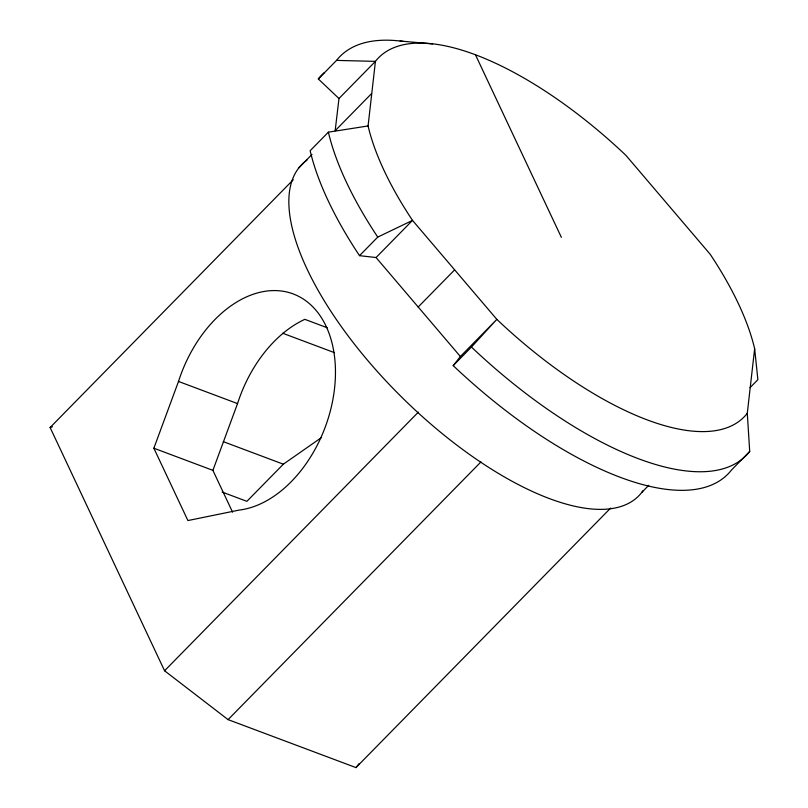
<?xml version="1.0" encoding="UTF-8"?>
<svg xmlns="http://www.w3.org/2000/svg" width="808" height="808" viewBox="0 0 808 808"><rect width="100%" height="100%" fill="white"/><g stroke="black" fill="none" stroke-linecap="round" stroke-linejoin="round"><path stroke-width="1.21" d="M453.207 365.63L471.438 347.056L496.839 319.372L460.378 356.52L453.207 365.63A284.679 115.382 44.5 0 0 731.492 470.014L749.713 451.44L747.289 413.312A256.207 103.838 44.5 0 1 496.839 319.372L412.514 220.392A256.207 103.838 44.5 0 1 368.074 125.957L375.427 61.368L336.542 60.398L318.322 78.972L338.976 98.525L335.158 130.704L371.609 93.556M338.976 98.525L375.427 61.368A256.207 103.838 44.5 0 1 625.887 155.318L710.202 254.288A256.207 103.838 44.5 0 1 754.642 348.723L747.289 413.312M153.863 448.218L178.507 381.447A113.867 76.811 -69.4 0 1 281.134 290.981A113.867 76.811 -69.4 0 1 332.694 400.536A113.867 76.811 -69.4 0 1 239.047 510.101L187.911 520.554L153.863 448.218L212.898 470.357L232.583 512.181M212.898 470.357L237.542 403.596A113.867 76.811 -69.4 0 1 304.848 319.342L327.21 327.735M293.274 179.719L50.116 427.523L164.569 670.771L228.078 719.625L355.974 767.6L359.095 763.631M368.074 125.957L328.381 132.159L310.151 150.732A284.679 115.382 44.5 0 0 359.52 255.661L376.063 257.54L460.378 356.52M298.758 167.933L311.989 154.449M359.52 255.661L377.75 237.087L412.514 220.392L376.063 257.54M418.14 307.06L454.591 269.902M321.534 437.532L283.345 464.186L246.884 501.334L222.16 492.062M164.569 670.771L418.342 412.141M228.078 719.625L480.962 461.903M355.974 767.6L610.636 508.081M641.693 492.496L648.743 485.315M750.077 387.638L757.884 379.669L754.642 348.723M50.116 427.523L52.439 426.725M400.071 41.016L432.603 43.935M282.709 333.25L334.512 352.672M178.507 381.447L237.542 403.596M223.301 441.663L283.345 464.186M475.518 54.914L561.358 237.34M643.057 490.658A236.279 95.768 44.5 0 1 402.727 398.152A236.279 95.768 44.5 0 1 306.939 160.166M749.713 451.44A284.679 115.382 44.5 0 1 471.438 347.056M377.75 237.087A284.679 115.382 44.5 0 1 328.381 132.159M336.542 60.398A284.679 115.382 44.5 0 1 403.515 41.45M318.322 78.972A284.679 115.382 44.5 0 1 324.392 72.589"/></g></svg>
